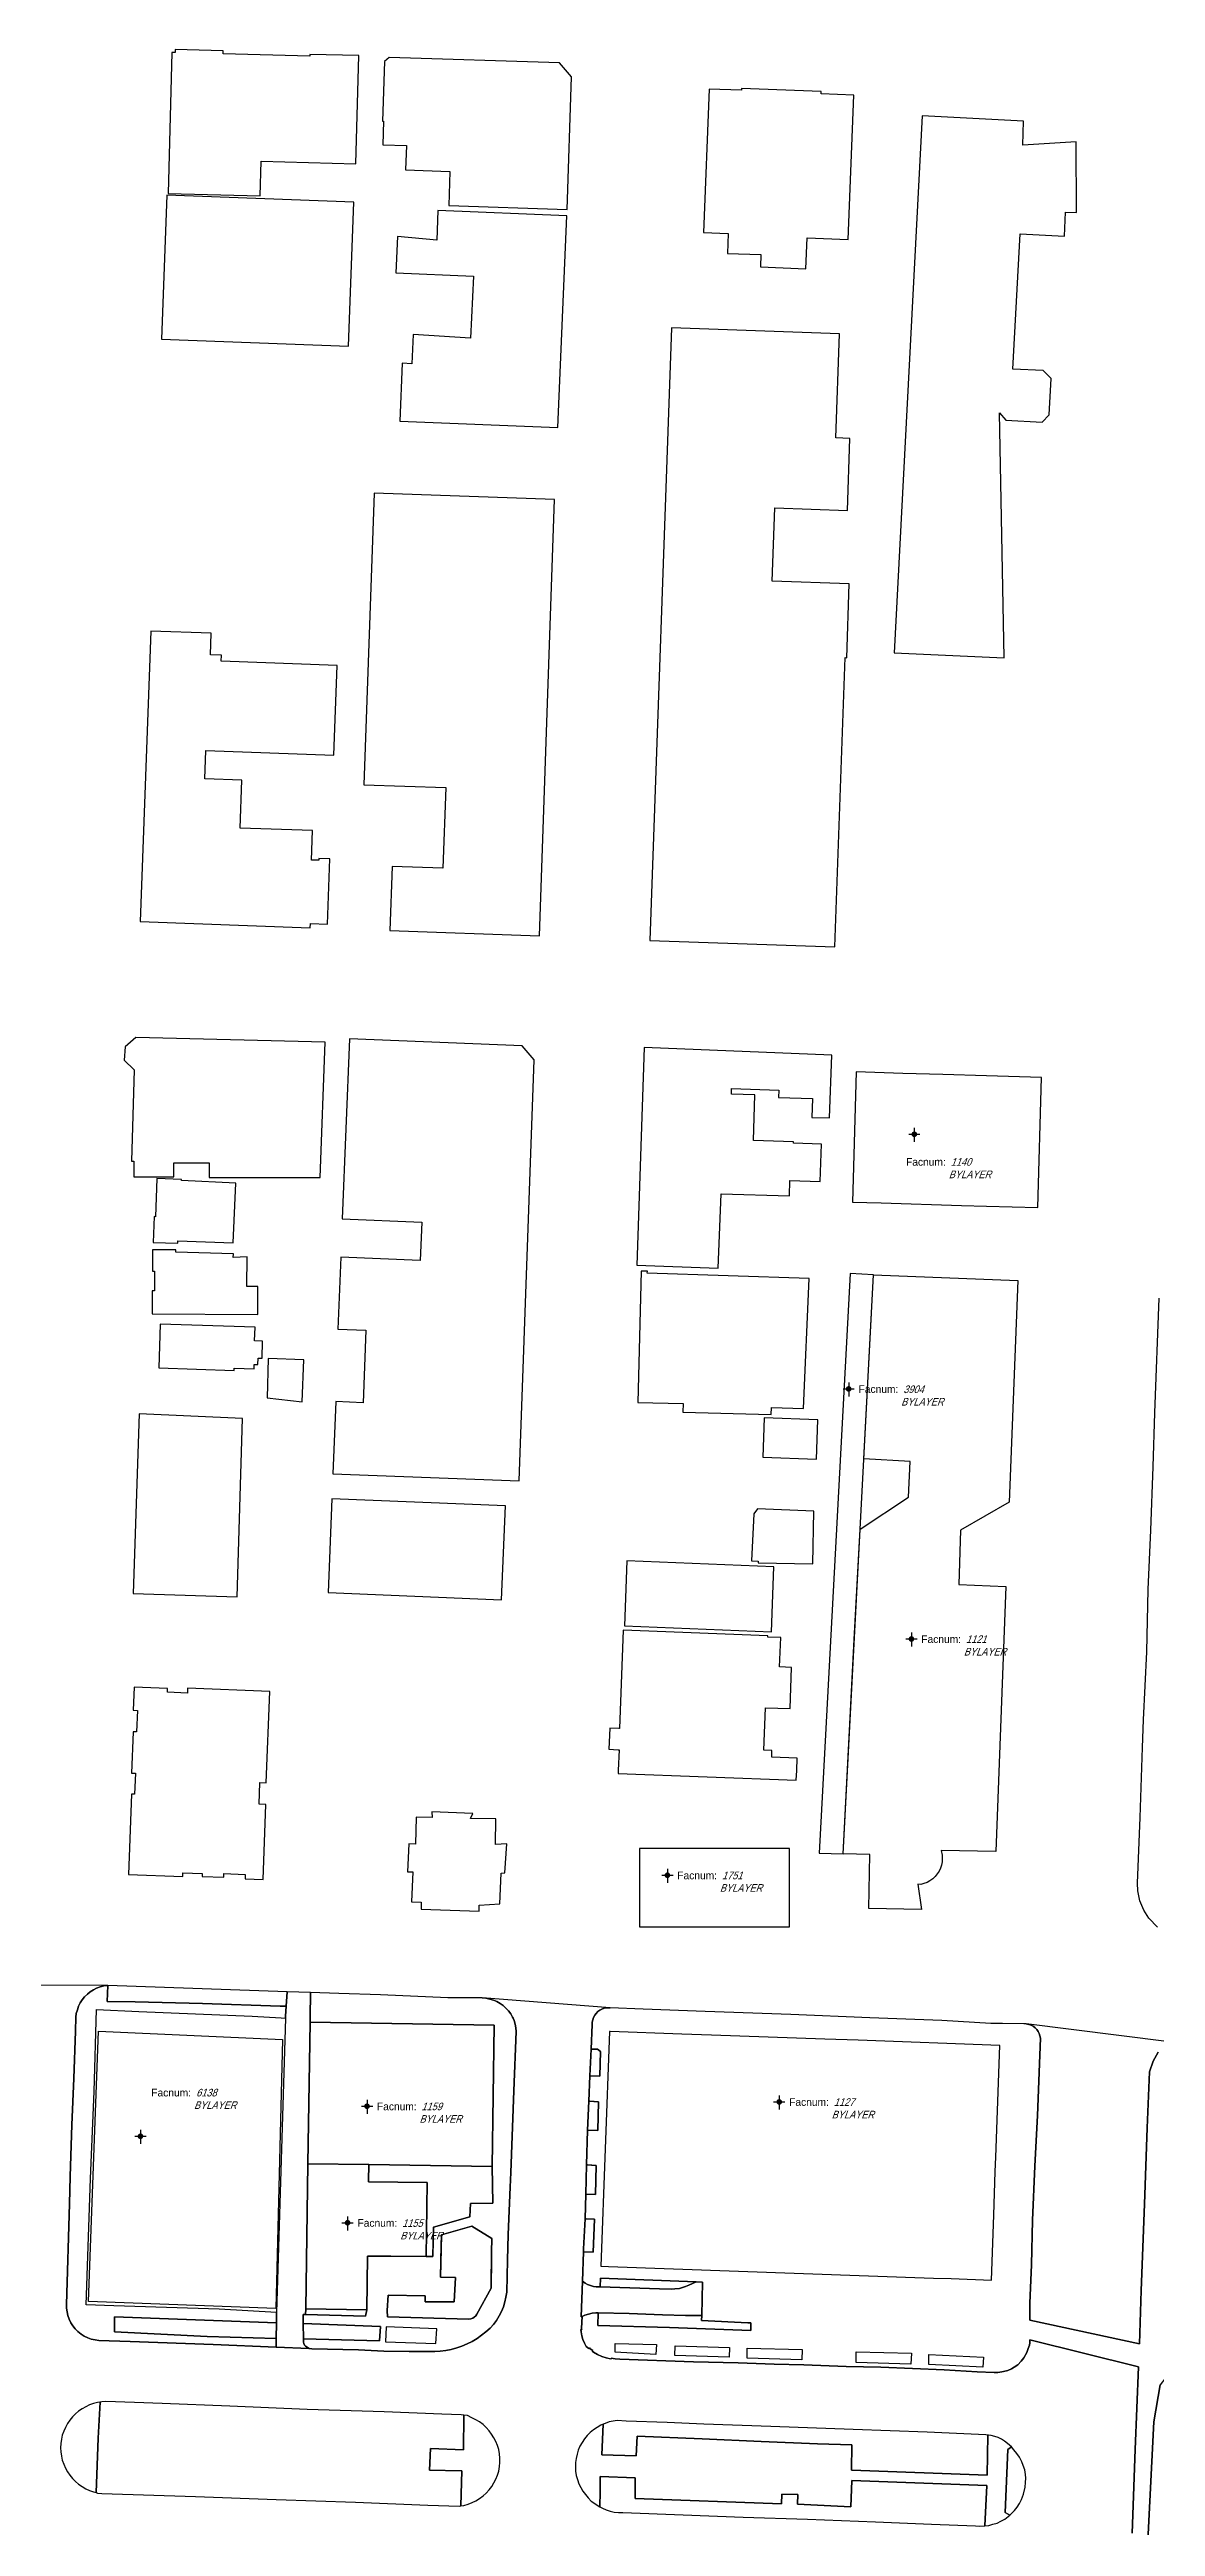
# Model space of a CAD drawing. Header units: inches. Extents: x 1273557 to 1282364, y 239587 to 246310.
# Drawn here: x 1275442 to 1276050, y 242795 to 244158 of the extents above; entities that cross this region are included whole.
import ezdxf
from ezdxf.enums import TextEntityAlignment as Align

# ---------------------------------------------------------------- set-up
doc = ezdxf.new("R2010")
doc.units = ezdxf.units.IN
doc.header["$MEASUREMENT"] = 0
doc.linetypes.add('DASHED2', pattern=[0.375, 0.25, -0.125])
for name, color, linetype, lineweight in [('BLDG-DATA', 159, 'DASHED2', 30), ('BLDG-NONUW-NOTUSED', 5, 'Continuous', 30), ('PRKG-UW-OFF', 62, 'Continuous', 30)]:
    doc.layers.add(name, color=color, linetype=linetype, lineweight=lineweight)
for name, color, linetype in [('BLDG-UW', 231, 'Continuous'), ('GRASS', 3, 'Continuous'), ('GRASS-ISLAND', 22, 'Continuous'), ('PATH', 253, 'Continuous'), ('PATH-ISLAND', 252, 'Continuous'), ('PRKG-DATA', 255, 'Continuous'), ('STREET-NONUW', 4, 'Continuous'), ('STREET-NONUW-ISLAND', 139, 'Continuous'), ('STREET-UW', 50, 'Continuous')]:
    doc.layers.add(name, color=color, linetype=linetype)
doc.styles.add('SS_LITE', font='FRABK.TTF', dxfattribs={"height": 16})

# ---------------------------------------------------------------- blocks, each defined once
blk = doc.blocks.new('*U1')
for p, q in [((-3.1, 0), (3.1, 0)), ((0, 3.5), (0, -4.2))]:
    blk.add_line(p, q)
at = {"const_width": 1.5}
blk.add_lwpolyline([(-0.8, 0, 1), (0.8, 0, 1)], format="xyb", close=True, dxfattribs=at)
at = {"layer": 'BLDG-DATA', "color": 1, "style": 'SS_LITE'}
blk.add_text('Facnum:', height=4.2, dxfattribs=at).set_placement((27.3, -2.2), align=Align.RIGHT)
at = {"layer": 'BLDG-DATA', "color": 7, "style": 'SS_LITE', "oblique": 20, "width": 0.9, "flags": 8}
for tag, p in [('FACNUM', (30, -2.2)), ('OBJECT', (28.8, -9.2))]:
    blk.add_attdef(tag, p, '', height=4.2, dxfattribs=at)
blk = doc.blocks.new('*U5')
for p, q in [((-3.1, 0), (3.1, 0)), ((0, 3.5), (0, -4.2))]:
    blk.add_line(p, q)
at = {"const_width": 1.5}
blk.add_lwpolyline([(-0.8, 0, 1), (0.8, 0, 1)], format="xyb", close=True, dxfattribs=at)
at = {"layer": 'BLDG-DATA', "color": 1, "style": 'SS_LITE'}
blk.add_text('Facnum:', height=4.2, dxfattribs=at).set_placement((17.3, -17.3), align=Align.RIGHT)
at = {"layer": 'BLDG-DATA', "color": 7, "style": 'SS_LITE', "oblique": 20, "width": 0.9, "flags": 8}
for tag, p in [('FACNUM', (20, -17.3)), ('OBJECT', (18.8, -24.2))]:
    blk.add_attdef(tag, p, '', height=4.2, dxfattribs=at)
blk = doc.blocks.new('*U6')
for p, q in [((-3.1, 0), (3.1, 0)), ((0, 3.5), (0, -4.2))]:
    blk.add_line(p, q)
at = {"const_width": 1.5}
blk.add_lwpolyline([(-0.8, 0, 1), (0.8, 0, 1)], format="xyb", close=True, dxfattribs=at)
at = {"layer": 'BLDG-DATA', "color": 1, "style": 'SS_LITE'}
blk.add_text('Facnum:', height=4.2, dxfattribs=at).set_placement((27.8, 21.9), align=Align.RIGHT)
at = {"layer": 'BLDG-DATA', "color": 7, "style": 'SS_LITE', "oblique": 20, "width": 0.9, "flags": 8}
for tag, p in [('OBJECT', (29.4, 15)), ('FACNUM', (30.5, 21.9))]:
    blk.add_attdef(tag, p, '', height=4.2, dxfattribs=at)
blk = doc.blocks.new('*U8')
for p, q in [((-3.1, 0), (3.1, 0)), ((0, 3.5), (0, -4.2))]:
    blk.add_line(p, q)
at = {"const_width": 1.5}
blk.add_lwpolyline([(-0.8, 0, 1), (0.8, 0, 1)], format="xyb", close=True, dxfattribs=at)
at = {"layer": 'PRKG-DATA', "color": 1, "style": 'SS_LITE'}
blk.add_text('Facnum:', height=4.2, dxfattribs=at).set_placement((27.3, -2.2), align=Align.RIGHT)
at = {"layer": 'PRKG-DATA', "color": 7, "style": 'SS_LITE', "oblique": 20, "width": 0.9, "flags": 8}
for tag, p in [('FACNUM', (30, -2.2)), ('OBJECT', (28.8, -9.2))]:
    blk.add_attdef(tag, p, '', height=4.2, dxfattribs=at)

msp = doc.modelspace()

# ---------------------------------------------------------------- linework, layer by layer
at = {"layer": 'BLDG-NONUW-NOTUSED'}
for points in [[(1275537.2, 244155.8), (1275537.3, 244157.4), (1275510.8, 244158.1), (1275510.8, 244156.6), (1275509.1, 244156.6), (1275507, 244079), (1275557.6, 244077.7), (1275558.1, 244096.7), (1275610.2, 244095.3), (1275611.8, 244154.8), (1275585, 244155.5), (1275585, 244154.5)], [(1275628.6, 244153.8), (1275626, 244151.5), (1275624.9, 244118.8), (1275625.4, 244118.8), (1275625, 244105.7), (1275638.1, 244105.3), (1275637.6, 244091.9), (1275661.9, 244091.1), (1275661.3, 244072.4), (1275726.4, 244070.2), (1275728.8, 244143.1), (1275722.2, 244150.8)], [(1275822.4, 244136.7), (1275822.4, 244135.7), (1275804.5, 244136.4), (1275801.4, 244057.4), (1275815.1, 244056.9), (1275814.7, 244046), (1275833, 244045.3), (1275832.8, 244038.5), (1275857.8, 244037.5), (1275858.5, 244054.6), (1275881, 244053.7), (1275884.1, 244133.1), (1275866.1, 244133.8), (1275866.1, 244135)], [(1275975.6, 244056.8), (1276000, 244055.5), (1276000.6, 244068.7), (1276006.6, 244068.4), (1276006.4, 244107.4), (1275977, 244105.5), (1275977.5, 244118.7), (1275921.8, 244121.7), (1275906.3, 243826.2), (1275966.9, 243823.5), (1275964.2, 243958.3), (1275967.8, 243954.2), (1275987.8, 243953.1), (1275991.6, 243957.2), (1275992.6, 243977.1), (1275988.3, 243981.5), (1275971.6, 243982.3)], [(1275506.3, 244078), (1275503.4, 243998.7), (1275606.2, 243994.9), (1275609.2, 244074.2)], [(1275655.3, 244069.6), (1275654.8, 244053.2), (1275633.1, 244055.2), (1275632.2, 244035.3), (1275674.9, 244033.5), (1275673.3, 243999.3), (1275641.8, 244001.4), (1275641.1, 243985.3), (1275635.7, 243985.5), (1275634.4, 243953.7), (1275721.3, 243950.1), (1275726.2, 244066.6)], [(1275840.7, 243906), (1275880.6, 243904.6), (1275882, 243944.2), (1275874.3, 243944.5), (1275876.3, 244001.7), (1275783.8, 244005), (1275771.9, 243668), (1275873.7, 243664.5), (1275879.4, 243823.6), (1275880.2, 243823.5), (1275881.6, 243864.2), (1275839.3, 243865.7)], [(1275659.7, 243752.1), (1275658.1, 243707.7), (1275630.2, 243708.7), (1275628.9, 243673.4), (1275711.3, 243670.5), (1275719.5, 243910.6), (1275620.3, 243914), (1275614.7, 243753.6)], [(1275585.2, 243674.9), (1275585.4, 243677.2), (1275594.7, 243676.9), (1275596, 243712.8), (1275589.8, 243713.1), (1275589.8, 243712.1), (1275585.8, 243712.2), (1275586.4, 243728.4), (1275546.7, 243729.8), (1275547.6, 243756.1), (1275527.2, 243756.9), (1275527.8, 243772.4), (1275598.1, 243769.8), (1275599.9, 243819.2), (1275536.2, 243821.6), (1275536.4, 243824.9), (1275530.3, 243825.1), (1275530.7, 243837), (1275497.5, 243838.2), (1275491.6, 243678.3)], [(1275593.4, 243611.9), (1275489.3, 243614.6), (1275483.3, 243609.4), (1275482.9, 243602.1), (1275488.3, 243596.7), (1275486.9, 243546.5), (1275488.1, 243546.5), (1275488.1, 243537.9), (1275510.1, 243537.8), (1275510.1, 243545.5), (1275529.6, 243545.5), (1275529.6, 243537.6), (1275590.6, 243537.5)], [(1275614.2, 243413.5), (1275599.2, 243414.2), (1275597.6, 243374.5), (1275700.1, 243370.7), (1275708.3, 243602.3), (1275701.8, 243610), (1275606.7, 243613.9), (1275602.7, 243514.7), (1275646.5, 243512.9), (1275645.7, 243491.9), (1275601.9, 243493.7), (1275600.3, 243454.1), (1275615.8, 243453.5)], [(1275811.2, 243528.5), (1275848.8, 243527.4), (1275849, 243535.9), (1275865.6, 243535.3), (1275866.3, 243555.9), (1275850.9, 243556.4), (1275850.9, 243557.2), (1275828.9, 243557.9), (1275829.7, 243583), (1275816.8, 243583.4), (1275816.9, 243586.4), (1275842.9, 243585.5), (1275842.7, 243581.6), (1275861.4, 243581), (1275861.1, 243570.6), (1275870.8, 243570.3), (1275872, 243604.9), (1275768.8, 243609.1), (1275764.8, 243489.2), (1275809.6, 243487.7)], [(1275542.8, 243501.5), (1275544.2, 243534.4), (1275514.3, 243535.9), (1275514.4, 243536.5), (1275500.8, 243537), (1275500, 243515.9), (1275499.3, 243516), (1275498.8, 243501.8), (1275512.4, 243501.3), (1275512.4, 243502.6)], [(1275511.3, 243496.4), (1275511.3, 243497.8), (1275498.4, 243497.8), (1275498.4, 243485.9), (1275499.6, 243485.9), (1275499.6, 243475.2), (1275498.2, 243475.2), (1275498.2, 243462.5), (1275556.3, 243462.2), (1275556.4, 243477.5), (1275550.3, 243477.6), (1275550.4, 243493.9), (1275542.8, 243493.5), (1275542.9, 243495.6)], [(1275765.3, 243413.7), (1275790.2, 243413.1), (1275790.1, 243408.4), (1275838.7, 243407.2), (1275838.8, 243411), (1275856.4, 243410.5), (1275859.5, 243482), (1275770.5, 243484.8), (1275770.6, 243485.9), (1275767.1, 243486)], [(1275543.3, 243431.4), (1275543.3, 243432.6), (1275554.3, 243432.3), (1275554.4, 243434.7), (1275556.4, 243434.6), (1275556.5, 243438.2), (1275558.7, 243438.1), (1275559, 243447.4), (1275554.6, 243447.6), (1275554.9, 243455.2), (1275502.7, 243456.9), (1275501.9, 243432.8)], [(1275561.5, 243416.2), (1275580.8, 243414.1), (1275581.6, 243437.2), (1275562, 243437.9)], [(1275548, 243405), (1275491.1, 243407.4), (1275487.8, 243308.6), (1275544.9, 243306.8)], [(1275834.9, 243405.2), (1275834.1, 243383.7), (1275863.6, 243382.5), (1275864.4, 243404.1)], [(1275597.1, 243360.8), (1275595, 243309.1), (1275690.4, 243305.2), (1275692.6, 243356.8)], [(1275861.6, 243324.9), (1275862.2, 243353.9), (1275831.2, 243355.3), (1275829.1, 243352.5), (1275827.9, 243326.6), (1275831.6, 243326.5), (1275831.5, 243325.5)], [(1275838.8, 243287.5), (1275840.1, 243323.3), (1275759.2, 243326.6), (1275758, 243290.8)], [(1275835.6, 243245.8), (1275849.1, 243245.3), (1275849.9, 243268), (1275843.3, 243268.2), (1275843.9, 243284.4), (1275836.9, 243284.6), (1275836.9, 243285.4), (1275757.3, 243288.4), (1275755.3, 243234.4), (1275754.8, 243234.4), (1275749.9, 243234.6), (1275749.4, 243222.9), (1275754.5, 243222.7), (1275755, 243222.7), (1275754.6, 243211.3), (1275754.5, 243209.5), (1275852.5, 243205.9), (1275852.7, 243211.3), (1275853, 243218.1), (1275839, 243218.6), (1275839.1, 243222.3), (1275834.7, 243222.5)], [(1275486.9, 243209.8), (1275489.1, 243209.7), (1275488.6, 243198.3), (1275486.9, 243198.3), (1275485.2, 243154), (1275515.1, 243152.9), (1275515.1, 243154.9), (1275525.7, 243154.5), (1275525.7, 243152.9), (1275537.6, 243152.5), (1275537.6, 243154.6), (1275549.4, 243154.1), (1275549.3, 243151.6), (1275559.2, 243151.2), (1275560.8, 243192.5), (1275557.1, 243192.7), (1275557.5, 243204.6), (1275560.9, 243204.5), (1275562.9, 243254.7), (1275517.7, 243256.5), (1275517.6, 243253.8), (1275506.6, 243254.3), (1275506.7, 243256.3), (1275488.3, 243257), (1275487.8, 243244.4), (1275490.2, 243244.3), (1275489.7, 243232.5), (1275487.8, 243232.5)], [(1275673.3, 243184.9), (1275674.5, 243187.5), (1275652.1, 243188.5), (1275652.3, 243185.3), (1275643.5, 243185.6), (1275643, 243170.7), (1275639.3, 243170.8), (1275638.7, 243155.5), (1275641.6, 243155.4), (1275640.9, 243139), (1275646.2, 243138.8), (1275646.1, 243135), (1275678, 243133.8), (1275678.1, 243137.1), (1275689.5, 243137.8), (1275690.1, 243154.7), (1275692.2, 243154.9), (1275693.2, 243170.8), (1275687.1, 243170.6), (1275687.3, 243184.7)]]:
    msp.add_lwpolyline(points, close=True, dxfattribs=at)
at = {"layer": 'BLDG-UW'}
for points in [[(1275933.1, 243594.1), (1275911, 243594.8), (1275885.5, 243595.6), (1275883.4, 243524), (1275899.2, 243523.6), (1275943.3, 243522.2), (1275957.1, 243521.8), (1275985.3, 243521), (1275987.4, 243592.5), (1275957.1, 243593.4)], [(1275974.3, 243480.9), (1275969.5, 243358.9), (1275942.8, 243343.5), (1275941.8, 243313.6), (1275967.7, 243312.5), (1275962.3, 243166.6), (1275932.2, 243167.3), (1275932.7, 243164.7), (1275932.8, 243162.9), (1275932.7, 243161), (1275932.3, 243159.2), (1275931.8, 243157.5), (1275931, 243155.9), (1275930, 243154.3), (1275928.8, 243152.9), (1275927.5, 243151.7), (1275926, 243150.6), (1275924.4, 243149.7), (1275922.6, 243149.1), (1275920.9, 243148.6), (1275919.4, 243148.7), (1275921.3, 243134.7), (1275892.3, 243135.4), (1275893, 243165.1), (1275878.3, 243165.4), (1275884.4, 243283.4), (1275887.6, 243344.1), (1275914.2, 243361.7), (1275915.2, 243381.3), (1275889.6, 243382.7), (1275895, 243484), (1275974.3, 243480.9)], [(1275766.2, 243168.4), (1275766.2, 243125.3), (1275848.7, 243125.3), (1275848.7, 243168.4), (1275766.2, 243168.4)], [(1275468.8, 243067.9), (1275569.9, 243063.3), (1275566.2, 242915.2), (1275463.3, 242919)], [(1275685.2, 242993.3), (1275686.4, 243071.1), (1275585.1, 243072.7), (1275583.9, 242994.9), (1275617.4, 242994.4), (1275685.2, 242993.3)], [(1275928, 242932), (1275937.6, 242931.7), (1275959.8, 242930.9), (1275961.1, 242966.6), (1275961.9, 242990.6), (1275962.2, 242998.5), (1275964.4, 243060), (1275886.5, 243062.8), (1275868.2, 243063.4), (1275805.9, 243065.7), (1275789.6, 243066.2), (1275750.2, 243067.7), (1275749.7, 243067.7), (1275745, 242938.6), (1275749.2, 242938.4)], [(1275616.6, 242944), (1275629.4, 242944.1), (1275648.9, 242943.9), (1275649.4, 242984.6), (1275617.2, 242985), (1275617.2, 242985.5), (1275617.4, 242994.4), (1275583.9, 242994.9), (1275582.7, 242915), (1275616.2, 242914.5)]]:
    msp.add_lwpolyline(points, close=True, dxfattribs=at)
at = {"layer": 'GRASS'}
for points in [[(1275572.4, 243089.5), (1275473.9, 243093), (1275473.5, 243084.2), (1275488.8, 243084), (1275526, 243083.1), (1275568.6, 243081.6), (1275571.9, 243081.5)], [(1275462, 242917.2), (1275464.4, 242986.8), (1275466.4, 243034.7), (1275467.7, 243079.7), (1275490.9, 243078.6), (1275553.2, 243076.1), (1275569.1, 243075.1), (1275571.5, 243075), (1275566.6, 242913), (1275535, 242914.9), (1275477.2, 242916.6)], [(1275744.8, 243056.6), (1275743.1, 243058), (1275740.1, 243058), (1275739.6, 243058), (1275738.9, 243043.3), (1275739.4, 243043.3), (1275744.4, 243043.1)], [(1275743.7, 243029), (1275738.9, 243029.3), (1275738.4, 243029.3), (1275737.7, 243013.4), (1275738.2, 243013.4), (1275743.3, 243013.2)], [(1275685.2, 242993.3), (1275617.4, 242994.4), (1275617.2, 242985.5), (1275617.2, 242985), (1275649.4, 242984.6), (1275648.9, 242943.9), (1275652.5, 242943.9), (1275653, 242959.9), (1275673, 242965.6), (1275673.3, 242973), (1275685.5, 242973.1)], [(1275742.5, 242993.9), (1275737.6, 242994.2), (1275737.1, 242994.2), (1275736.8, 242978.1), (1275737.3, 242978.1), (1275742, 242977.9)], [(1275684.9, 242946.3), (1275685, 242953.8), (1275674, 242960.5), (1275657.3, 242955.7), (1275656.8, 242932.5), (1275665.1, 242932.3), (1275664.3, 242918.9), (1275648.3, 242918.9), (1275648.3, 242922.1), (1275628.1, 242922.5), (1275627.4, 242914.1), (1275627.6, 242910.6), (1275672.4, 242909.3), (1275673.5, 242909.5), (1275674.5, 242909.9), (1275675.4, 242910.5), (1275676.2, 242911.2), (1275676.8, 242912.1), (1275684.6, 242926.4), (1275684.6, 242927.9)], [(1275741.5, 242964.4), (1275736.9, 242964.5), (1275736.4, 242964.5), (1275735.4, 242948), (1275735.4, 242946.4), (1275736, 242946.4), (1275740.7, 242946.3)], [(1275797.5, 242929.9), (1275744.8, 242931.9), (1275744.6, 242927.1), (1275777.3, 242926.1), (1275783.6, 242925.9), (1275785.6, 242926), (1275788.3, 242926.3), (1275791.6, 242927.4), (1275793.4, 242928.1)], [(1275616.2, 242914.5), (1275582.7, 242915), (1275582.6, 242912), (1275615.5, 242911)], [(1275566.6, 242907.4), (1275477.5, 242910.7), (1275477.6, 242902.4), (1275528.5, 242899.9), (1275566.5, 242898.7)], [(1275623.8, 242905.4), (1275581.3, 242907), (1275581.4, 242898.5), (1275623.2, 242897.4)], [(1275654.8, 242904.1), (1275626.9, 242905.2), (1275626.5, 242896.8), (1275654.3, 242895.9)], [(1275827.5, 242907.3), (1275825.9, 242907.4), (1275800.4, 242908.7), (1275800.5, 242911.4), (1275791.5, 242911.4), (1275778.9, 242911.7), (1275760.6, 242912.5), (1275743.5, 242912.8), (1275743.4, 242905.9), (1275782.8, 242904.7), (1275827.4, 242903.2)], [(1275775.6, 242895.5), (1275775.3, 242889.9), (1275752.8, 242891.2), (1275752.9, 242896)], [(1275815.7, 242893.7), (1275815.6, 242888.4), (1275785.7, 242889.3), (1275785.9, 242894.7)], [(1275855.8, 242892.6), (1275855.6, 242887), (1275825.4, 242887.9), (1275825.5, 242893.4)], [(1275885.5, 242891.3), (1275915.8, 242890.6), (1275915.4, 242884.6), (1275885.4, 242885.6)], [(1275925.4, 242889.9), (1275955.5, 242888.5), (1275955, 242883), (1275925.3, 242884.4)], [(1275669.6, 242856.6), (1275668.2, 242856.8), (1275657.6, 242857.1), (1275625.8, 242858.4), (1275583.4, 242859.7), (1275540.9, 242861.5), (1275503.8, 242862.9), (1275488.6, 242863.5), (1275472.8, 242864), (1275470.5, 242863.9), (1275469.6, 242863.7), (1275468.6, 242843.8), (1275467.5, 242813.9), (1275468.2, 242813.7), (1275470.5, 242813.4), (1275522.1, 242811.7), (1275566.5, 242810.1), (1275610.1, 242808.6), (1275649.8, 242807), (1275667.3, 242806.5), (1275667.9, 242806.6), (1275667.9, 242806.6), (1275668.6, 242825.9), (1275668.2, 242825.9), (1275650.7, 242826.2), (1275651.3, 242838.1), (1275669.4, 242837.5)], [(1275957.8, 242845.5), (1275956.8, 242845.7), (1275924.4, 242847.2), (1275883.8, 242848.7), (1275838.4, 242850.3), (1275801.6, 242851.6), (1275781.5, 242852.5), (1275758.9, 242853.3), (1275754, 242853.6), (1275751.8, 242853.3), (1275749.5, 242852.8), (1275747.3, 242852), (1275746.2, 242851.5), (1275745.5, 242834.7), (1275764.5, 242834.1), (1275764.9, 242845), (1275800.7, 242843.6), (1275833.2, 242842.1), (1275864.1, 242840.8), (1275883.1, 242840.2), (1275882.9, 242826.3), (1275883.1, 242826.3), (1275957.4, 242823.5)], [(1275978.7, 242821.8), (1275978.5, 242823.9), (1275978.1, 242826.5), (1275977.3, 242828.9), (1275976.5, 242830.9), (1275975.2, 242833.4), (1275973.8, 242835.5), (1275972.2, 242837.5), (1275970.8, 242839.1), (1275968.9, 242837.6), (1275967.3, 242802.9), (1275970, 242801.6), (1275972.5, 242804.1), (1275974, 242805.9), (1275975.3, 242808), (1275976.4, 242810.1), (1275977.5, 242813.1), (1275978.4, 242817), (1275978.6, 242819.4)], [(1275957.2, 242817.9), (1275883, 242820.5), (1275882.4, 242806.1), (1275853.2, 242807.5), (1275853.4, 242812.9), (1275844.5, 242813.1), (1275844.3, 242807.8), (1275763.8, 242810.7), (1275763.8, 242822.1), (1275744.6, 242822.8), (1275744.6, 242814.5), (1275744.4, 242806.1), (1275745.9, 242805.3), (1275747.9, 242804.5), (1275750.2, 242803.7), (1275752.4, 242803.2), (1275754.7, 242803), (1275757.1, 242802.9), (1275790.3, 242801.7), (1275823.3, 242800.5), (1275858.6, 242799.3), (1275896.1, 242797.8), (1275926.9, 242796.6), (1275951.1, 242795.6), (1275953.5, 242795.5), (1275955.8, 242795.6), (1275956.2, 242795.6)]]:
    msp.add_lwpolyline(points, close=True, dxfattribs=at)
msp.add_lwpolyline([(1276060.4, 242854.3), (1276071.8, 242854.3), (1276071.9, 242876.2), (1276055.8, 242879.8), (1276055.7, 242877.3), (1276052.6, 242873.3), (1276049.1, 242852.8), (1276045.9, 242787.4), (1276046.1, 242786.4), (1276049.2, 242764.7, -0.423887), (1276059.7, 242775.6, -0.146199), (1276065.5, 242773.9), (1276067.2, 242775.3), (1276067.2, 242789.7), (1276060.4, 242789.7)], format="xyb", close=True, dxfattribs=at)
at = {"layer": 'GRASS-ISLAND'}
msp.add_lwpolyline([(1275468.8, 243067.9), (1275569.9, 243063.3), (1275566.2, 242915.2), (1275463.3, 242919)], close=True, dxfattribs=at)
at = {"layer": 'PATH'}
for points in [[(1276051.1, 243125), (1276046.4, 243129.9), (1276043.6, 243134.3), (1276041.5, 243139.5), (1276040.3, 243145), (1276040.1, 243149.3), (1276041.7, 243185.4), (1276042.9, 243223.9), (1276043.5, 243239.2), (1276045.2, 243276.6), (1276046, 243310.9), (1276047.5, 243343.5), (1276048.7, 243378.4), (1276049.6, 243408.1), (1276052.1, 243471.2)], [(1276051.6, 243056.3), (1276048.8, 243051.3), (1276046.8, 243045.4), (1276045.4, 243014.6), (1276044, 242972.7), (1276042.2, 242925.1), (1276041.2, 242895.8), (1275981, 242908.8), (1275981, 242918.2), (1275981.9, 242939.3), (1275982.4, 242963.8), (1275983.6, 242993.5), (1275985.1, 243021.4), (1275986.5, 243054.7), (1275986.8, 243063.9), (1275986.5, 243065.2), (1275986.1, 243066.5), (1275985.5, 243067.7), (1275984.7, 243068.7), (1275983.8, 243069.7), (1275982.7, 243070.5), (1275981.6, 243071.1), (1275980.3, 243071.5), (1275979, 243071.8), (1275977.6, 243071.8), (1275965.9, 243072), (1275959.5, 243072.1), (1275932.5, 243073.6), (1275892.9, 243075.2), (1275849.5, 243076.9), (1275802.3, 243078.7), (1275768.2, 243080), (1275750.1, 243080.6), (1275748.2, 243080.6), (1275746.9, 243080.4), (1275745.6, 243080), (1275744.4, 243079.3), (1275743.4, 243078.6), (1275742.4, 243077.6), (1275741.6, 243076.6), (1275741, 243075.4), (1275740.6, 243074.1), (1275740.3, 243072.8), (1275740.3, 243071.5), (1275739.6, 243058), (1275743.1, 243058), (1275744.8, 243056.6), (1275744.4, 243043.1), (1275738.9, 243043.3), (1275738.4, 243029.3), (1275743.7, 243029), (1275743.3, 243013.2), (1275737.7, 243013.4), (1275737.1, 242994.2), (1275742.5, 242993.9), (1275742, 242977.9), (1275736.8, 242978.1), (1275736.4, 242964.5), (1275741.5, 242964.4), (1275740.7, 242946.3), (1275735.4, 242946.4), (1275734.9, 242930.3), (1275736.3, 242929.2), (1275737.7, 242928.4), (1275739.3, 242927.8), (1275740.9, 242927.4), (1275742.5, 242927.1), (1275744.6, 242927.1), (1275744.8, 242931.9), (1275797.5, 242929.9), (1275800.9, 242929.8), (1275800.5, 242911.4), (1275800.4, 242908.7), (1275825.9, 242907.4), (1275827.5, 242907.3), (1275827.4, 242903.2), (1275782.8, 242904.7), (1275743.4, 242905.9), (1275743.5, 242912.8), (1275742.3, 242912.8), (1275740.2, 242912.6), (1275738.2, 242912.1), (1275736.2, 242911.5), (1275734.8, 242910.9), (1275734.4, 242904.4), (1275734.5, 242903.7), (1275734, 242903.7), (1275734.1, 242902.3), (1275734.5, 242900.2), (1275735.1, 242898.1), (1275736, 242896.2), (1275737, 242894.3), (1275738.4, 242893.2), (1275738.7, 242893.5), (1275739.2, 242893.1), (1275740.5, 242892.2), (1275740.2, 242891.8), (1275741, 242891.2), (1275743.2, 242890), (1275745.5, 242888.9), (1275747.9, 242888.1), (1275750.4, 242887.5), (1275750.6, 242887.4), (1275750.7, 242887.9), (1275752.9, 242887.6), (1275755.4, 242887.4), (1275796, 242885.9), (1275820.6, 242885.4), (1275840.4, 242884.6), (1275856.7, 242884.2), (1275879.9, 242883.4), (1275898.9, 242882.9), (1275933.8, 242881.4), (1275952, 242880.4), (1275961.3, 242880), (1275963.4, 242880), (1275965.6, 242880.3), (1275966.5, 242880.6), (1275968.8, 242881.1), (1275970.9, 242882.1), (1275972.3, 242883), (1275974.4, 242884.3), (1275976.1, 242886.2), (1275977.6, 242888.1), (1275979.3, 242891), (1275980.1, 242893.2), (1275980.7, 242895.1), (1275981, 242896.4), (1275981, 242897.9), (1276040.7, 242883.1), (1276038.9, 242837.6), (1276037.2, 242791.6)], [(1276045.9, 242787.3), (1276049.1, 242852.8), (1276052.6, 242873.3)]]:
    msp.add_lwpolyline(points, dxfattribs=at)
for points in [[(1275566.6, 242913), (1275535, 242914.9), (1275477.2, 242916.6), (1275462, 242917.2), (1275464.4, 242986.8), (1275466.4, 243034.7), (1275467.7, 243079.7), (1275490.9, 243078.6), (1275553.2, 243076.1), (1275569.1, 243075.1), (1275571.5, 243075), (1275571.6, 243076.1), (1275571.9, 243081.5), (1275568.6, 243081.6), (1275526, 243083.1), (1275488.8, 243084), (1275473.5, 243084.2), (1275473.9, 243093), (1275473.7, 243093), (1275471.7, 243092.7), (1275469.7, 243092.2), (1275467.7, 243091.5), (1275465.9, 243090.6), (1275464.2, 243089.4), (1275462.6, 243088.2), (1275461.1, 243086.7), (1275459.8, 243085.1), (1275458.7, 243083.4), (1275457.8, 243081.5), (1275457.1, 243079.6), (1275456.5, 243077.6), (1275456.2, 243075.6), (1275456, 243067.9), (1275455.1, 243041.8), (1275454, 243016.2), (1275453.1, 242987.8), (1275452.7, 242972.8), (1275451.1, 242917.5), (1275451.1, 242915.4), (1275451.4, 242913.3), (1275451.9, 242911.3), (1275452.6, 242909.3), (1275453.5, 242907.4), (1275454.6, 242905.6), (1275455.9, 242904), (1275457.4, 242902.5), (1275459.1, 242901.1), (1275460.9, 242900), (1275462.8, 242899.1), (1275464.7, 242898.4), (1275466.8, 242897.9), (1275468.9, 242897.7), (1275486.2, 242897), (1275531.8, 242895.5), (1275566.5, 242894), (1275566.5, 242898.7), (1275528.5, 242899.9), (1275477.6, 242902.4), (1275477.5, 242910.7), (1275566.6, 242907.4)], [(1275693.7, 242941.8), (1275694.1, 242956), (1275695.1, 242982), (1275695.5, 242990), (1275697.1, 243035), (1275698.5, 243067.6), (1275698.3, 243069.7), (1275697.9, 243071.7), (1275697.3, 243073.7), (1275696.7, 243075), (1275696.4, 243075.5), (1275695.4, 243077.3), (1275694.2, 243079), (1275692.8, 243080.5), (1275691.2, 243081.9), (1275689.6, 243083.1), (1275687.7, 243084.1), (1275685.9, 243084.9), (1275683.9, 243085.5), (1275681.8, 243085.9), (1275679.8, 243086.1), (1275660.8, 243086.2), (1275623.8, 243087.8), (1275600.8, 243088.6), (1275585.4, 243089.1), (1275585.2, 243075.3), (1275585.1, 243072.7), (1275686.4, 243071.1), (1275685.2, 242993.3), (1275685.5, 242973.1), (1275673.3, 242973), (1275673, 242965.6), (1275653, 242959.9), (1275652.7, 242952.7), (1275652.5, 242943.9), (1275648.9, 242943.9), (1275629.4, 242944.1), (1275616.6, 242944), (1275616.2, 242914.5), (1275615.5, 242911), (1275582.6, 242912), (1275581.2, 242912), (1275581.3, 242907), (1275623.8, 242905.4), (1275623.2, 242897.4), (1275581.4, 242898.5), (1275581.4, 242896.7), (1275581.6, 242895.9), (1275582, 242895.1), (1275582.6, 242894.5), (1275584.6, 242893.2), (1275586.1, 242893.1), (1275611.7, 242892.5), (1275625.6, 242891.8), (1275639.6, 242891.5), (1275653.6, 242891.5), (1275656.6, 242891.7), (1275659.7, 242892.1), (1275662.7, 242892.7), (1275665.7, 242893.5), (1275668.6, 242894.5), (1275671.4, 242895.7), (1275674.2, 242897.1), (1275676.9, 242898.7), (1275679.4, 242900.5), (1275681.8, 242902.4), (1275684.1, 242904.4), (1275686, 242906.5), (1275687.6, 242908.7), (1275689.1, 242911.1), (1275690.4, 242913.6), (1275691.4, 242916.1), (1275692.2, 242918.8), (1275692.8, 242921.4), (1275693.2, 242924.2)], [(1275468.6, 242843.8), (1275469.6, 242863.7), (1275468.2, 242863.5), (1275466, 242862.9), (1275463.8, 242862.2), (1275461.7, 242861.2), (1275459.7, 242860.1), (1275457.8, 242858.7), (1275456, 242857.2), (1275454.4, 242855.6), (1275452.9, 242853.8), (1275451.6, 242851.9), (1275450.5, 242849.8), (1275449.6, 242847.7), (1275448.8, 242845.5), (1275448.3, 242843.3), (1275448, 242840.9), (1275447.9, 242838.6), (1275448, 242836.3), (1275448.3, 242834), (1275448.8, 242831.8), (1275449.6, 242829.6), (1275450.5, 242827.4), (1275451.6, 242825.4), (1275452.9, 242823.5), (1275454.4, 242821.7), (1275456, 242820), (1275457.8, 242818.5), (1275459.7, 242817.2), (1275461.7, 242816), (1275463.8, 242815.1), (1275466, 242814.3), (1275467.5, 242813.9), (1275467.5, 242813.9)], [(1275689.2, 242835.2), (1275688.8, 242837.6), (1275688.1, 242839.8), (1275687.3, 242842), (1275686.2, 242844.1), (1275684.9, 242846.1), (1275683.5, 242848), (1275681.9, 242849.8), (1275680.2, 242851.4), (1275678.3, 242852.8), (1275676.3, 242854), (1275674.1, 242855.1), (1275671.6, 242856.3), (1275669.6, 242856.6), (1275669.4, 242837.5), (1275651.3, 242838.1), (1275650.7, 242826.2), (1275668.2, 242825.9), (1275668.6, 242825.9), (1275667.9, 242806.6), (1275669.7, 242806.9), (1275672, 242807.5), (1275674.2, 242808.4), (1275676.3, 242809.4), (1275678.3, 242810.6), (1275680.2, 242812.1), (1275681.9, 242813.6), (1275683.5, 242815.4), (1275685, 242817.3), (1275686.2, 242819.3), (1275687.3, 242821.4), (1275688.1, 242823.6), (1275688.8, 242825.8), (1275689.2, 242828.2), (1275689.4, 242830.5), (1275689.4, 242832.9)], [(1275883.1, 242840.2), (1275864.1, 242840.8), (1275833.2, 242842.1), (1275800.7, 242843.6), (1275764.9, 242845), (1275764.5, 242834.1), (1275745.5, 242834.7), (1275746.2, 242851.5), (1275745, 242851), (1275742.9, 242849.8), (1275741, 242848.5), (1275739.2, 242847), (1275737.5, 242845.3), (1275736, 242843.5), (1275734.7, 242841.5), (1275733.5, 242839.4), (1275732.6, 242837.3), (1275731.9, 242835), (1275731.4, 242832.7), (1275731.1, 242830.4), (1275731, 242828), (1275731.1, 242825.7), (1275731.5, 242823.3), (1275732.1, 242821.1), (1275732.9, 242818.8), (1275733.9, 242816.7), (1275735.1, 242814.7), (1275736.5, 242812.8), (1275738, 242811), (1275739.7, 242809.3), (1275741.6, 242807.9), (1275743.5, 242806.6), (1275744.4, 242806.1), (1275744.4, 242806.1), (1275744.6, 242814.5), (1275744.6, 242822.8), (1275763.8, 242822.1), (1275763.8, 242810.7), (1275844.3, 242807.8), (1275844.5, 242813.1), (1275853.4, 242812.9), (1275853.2, 242807.5), (1275882.4, 242806.1), (1275883, 242820.5), (1275957.2, 242817.9), (1275956.2, 242795.6), (1275958.3, 242795.9), (1275960.6, 242796.5), (1275962.9, 242797.2), (1275965, 242798.2), (1275967.1, 242799.4), (1275969.1, 242800.8), (1275970, 242801.6), (1275967.3, 242802.9), (1275968.9, 242837.6), (1275970.8, 242839.1), (1275968.6, 242841), (1275967, 242842.2), (1275965.3, 242843.3), (1275963.5, 242844.2), (1275961.6, 242844.8), (1275959.6, 242845.3), (1275957.8, 242845.5), (1275957.4, 242823.5), (1275883.1, 242826.3), (1275882.9, 242826.3)]]:
    msp.add_lwpolyline(points, close=True, dxfattribs=at)
at = {"layer": 'PATH-ISLAND'}
for points in [[(1275848.7, 243168.4), (1275766.2, 243168.4), (1275766.2, 243125.3), (1275848.7, 243125.3)], [(1275964.4, 243060), (1275886.5, 243062.8), (1275868.2, 243063.4), (1275805.9, 243065.7), (1275789.6, 243066.2), (1275750.2, 243067.7), (1275749.7, 243067.7), (1275745, 242938.6), (1275749.2, 242938.4), (1275928, 242932), (1275937.6, 242931.7), (1275959.8, 242930.9), (1275961.1, 242966.6), (1275961.9, 242990.6), (1275962.2, 242998.5)], [(1275684.6, 242927.9), (1275684.6, 242926.4), (1275676.8, 242912.1), (1275676.2, 242911.2), (1275675.4, 242910.5), (1275674.5, 242909.9), (1275673.5, 242909.5), (1275672.4, 242909.3), (1275627.6, 242910.6), (1275627.4, 242914.1), (1275628.1, 242922.5), (1275648.3, 242922.1), (1275648.3, 242918.9), (1275664.3, 242918.9), (1275665.1, 242932.3), (1275656.8, 242932.5), (1275657.2, 242949.9), (1275657.3, 242955.7), (1275674, 242960.5), (1275685, 242953.8), (1275684.9, 242946.3), (1275684.8, 242941.1)], [(1275654.8, 242904.1), (1275626.9, 242905.2), (1275626.5, 242896.8), (1275654.3, 242895.9)], [(1275775.6, 242895.5), (1275775.3, 242889.9), (1275752.8, 242891.2), (1275752.9, 242896)], [(1275815.7, 242893.7), (1275815.6, 242888.4), (1275785.7, 242889.3), (1275785.9, 242894.7)], [(1275855.8, 242892.6), (1275855.6, 242887), (1275825.4, 242887.9), (1275825.5, 242893.4)], [(1275885.5, 242891.3), (1275915.8, 242890.6), (1275915.4, 242884.6), (1275885.4, 242885.6)], [(1275925.4, 242889.9), (1275955.5, 242888.5), (1275955, 242883), (1275925.3, 242884.4)]]:
    msp.add_lwpolyline(points, close=True, dxfattribs=at)
at = {"layer": 'PRKG-UW-OFF'}
msp.add_lwpolyline([(1275895, 243484), (1275882.2, 243484.7), (1275865, 243165.7), (1275878.3, 243165.4), (1275895, 243484)], close=True, dxfattribs=at)
at = {"layer": 'STREET-NONUW'}
for points in [[(1276037.2, 242791.6), (1276038.9, 242837.6), (1276040.7, 242883.1), (1275981, 242897.9), (1275981, 242897.9), (1275981, 242896.4), (1275980.7, 242895.1), (1275980.1, 242893.2), (1275979.3, 242891), (1275977.6, 242888.1), (1275976.1, 242886.2), (1275974.4, 242884.3), (1275972.3, 242883), (1275970.9, 242882.1), (1275968.8, 242881.1), (1275966.5, 242880.6), (1275965.6, 242880.3), (1275963.4, 242880), (1275961.3, 242880), (1275952, 242880.4), (1275933.8, 242881.4), (1275898.9, 242882.9), (1275879.9, 242883.4), (1275856.7, 242884.2), (1275840.4, 242884.6), (1275820.6, 242885.4), (1275796, 242885.9), (1275755.4, 242887.4), (1275752.9, 242887.6), (1275750.7, 242887.9), (1275750.6, 242887.4), (1275747.9, 242888.1), (1275745.5, 242888.9), (1275743.2, 242890), (1275741, 242891.2), (1275740.2, 242891.8), (1275740.5, 242892.2), (1275739.2, 242893.1), (1275738.7, 242893.5), (1275738.4, 242893.2), (1275737, 242894.3), (1275736, 242896.2), (1275735.1, 242898.1), (1275734.5, 242900.2), (1275734.1, 242902.3), (1275734, 242903.7), (1275734.5, 242903.7), (1275734.4, 242904.4), (1275734.8, 242910.9), (1275734.2, 242910.7), (1275734.9, 242930.3), (1275735.4, 242946.4), (1275735.4, 242948), (1275736.4, 242964.5), (1275736.8, 242978.1), (1275737.1, 242994.2), (1275737.7, 243013.4), (1275738.4, 243029.3), (1275738.9, 243043.3), (1275739.6, 243058), (1275740.3, 243071.5), (1275740.3, 243072.8), (1275740.6, 243074.1), (1275741, 243075.4), (1275741.6, 243076.6), (1275742.4, 243077.6), (1275743.4, 243078.6), (1275744.4, 243079.3), (1275745.6, 243080), (1275746.9, 243080.4), (1275748.2, 243080.6), (1275750.1, 243080.6), (1275679.8, 243086.1), (1275681.8, 243085.9), (1275683.9, 243085.5), (1275685.9, 243084.9), (1275687.7, 243084.1), (1275689.6, 243083.1), (1275691.2, 243081.9), (1275692.8, 243080.5), (1275694.2, 243079), (1275695.4, 243077.3), (1275696.4, 243075.5), (1275696.7, 243075), (1275697.3, 243073.7), (1275697.9, 243071.7), (1275698.3, 243069.7), (1275698.5, 243067.6), (1275697.1, 243035), (1275695.5, 242990), (1275695.1, 242982), (1275694.1, 242956), (1275693.7, 242941.8), (1275693.2, 242924.2), (1275692.8, 242921.4), (1275692.2, 242918.8), (1275691.4, 242916.1), (1275690.4, 242913.6), (1275689.1, 242911.1), (1275687.6, 242908.7), (1275686, 242906.5), (1275684.1, 242904.4), (1275681.8, 242902.4), (1275679.4, 242900.5), (1275676.9, 242898.7), (1275674.2, 242897.1), (1275671.4, 242895.7), (1275668.6, 242894.5), (1275665.7, 242893.5), (1275662.7, 242892.7), (1275659.7, 242892.1), (1275656.6, 242891.7), (1275653.6, 242891.5), (1275639.6, 242891.5), (1275625.6, 242891.8), (1275611.7, 242892.5), (1275586.1, 242893.1), (1275584.6, 242893.2), (1275566.5, 242894), (1275531.8, 242895.5), (1275486.2, 242897), (1275468.9, 242897.7), (1275466.8, 242897.9), (1275464.7, 242898.4), (1275462.8, 242899.1), (1275460.9, 242900), (1275459.1, 242901.1), (1275457.4, 242902.5), (1275455.9, 242904), (1275454.6, 242905.6), (1275453.5, 242907.4), (1275452.6, 242909.3), (1275451.9, 242911.3), (1275451.4, 242913.3), (1275451.1, 242915.4), (1275451.1, 242917.5), (1275452.7, 242972.8), (1275453.1, 242987.8), (1275454, 243016.2), (1275455.1, 243041.8), (1275456, 243067.9), (1275456.2, 243075.6), (1275456.5, 243077.6), (1275457.1, 243079.6), (1275457.8, 243081.5), (1275458.7, 243083.4), (1275459.8, 243085.1), (1275461.1, 243086.7), (1275462.6, 243088.2), (1275464.2, 243089.4), (1275465.9, 243090.6), (1275467.7, 243091.5), (1275469.7, 243092.2), (1275471.7, 243092.7), (1275473.7, 243093), (1275394.7, 243093.1)], [(1276056.1, 243062.1), (1275979, 243071.8), (1275980.3, 243071.5), (1275981.6, 243071.1), (1275982.7, 243070.5), (1275983.8, 243069.7), (1275984.7, 243068.7), (1275985.5, 243067.7), (1275986.1, 243066.5), (1275986.5, 243065.2), (1275986.8, 243063.9), (1275986.5, 243054.7), (1275985.1, 243021.4), (1275983.6, 242993.5), (1275982.4, 242963.8), (1275981.9, 242939.3), (1275981, 242918.2), (1275981, 242908.8), (1276041.2, 242895.8), (1276041.2, 242895.8), (1276042.2, 242925.1), (1276044, 242972.7), (1276045.4, 243014.6), (1276046.8, 243045.4), (1276048.8, 243051.3), (1276051.6, 243056.3)]]:
    msp.add_lwpolyline(points, dxfattribs=at)
at = {"layer": 'STREET-NONUW-ISLAND'}
for points in [[(1275649.8, 242807), (1275667.3, 242806.5), (1275667.9, 242806.6), (1275669.7, 242806.9), (1275672, 242807.5), (1275674.2, 242808.4), (1275676.3, 242809.4), (1275678.3, 242810.6), (1275680.2, 242812.1), (1275681.9, 242813.6), (1275683.5, 242815.4), (1275685, 242817.3), (1275686.2, 242819.3), (1275687.3, 242821.4), (1275688.1, 242823.6), (1275688.8, 242825.8), (1275689.2, 242828.2), (1275689.4, 242830.5), (1275689.4, 242832.9), (1275689.2, 242835.2), (1275688.8, 242837.6), (1275688.1, 242839.8), (1275687.3, 242842), (1275686.2, 242844.1), (1275684.9, 242846.1), (1275683.5, 242848), (1275681.9, 242849.8), (1275680.2, 242851.4), (1275678.3, 242852.8), (1275676.3, 242854), (1275674.1, 242855.1), (1275671.6, 242856.3), (1275669.6, 242856.6), (1275668.2, 242856.8), (1275657.6, 242857.1), (1275625.8, 242858.4), (1275583.4, 242859.7), (1275540.9, 242861.5), (1275503.8, 242862.9), (1275488.6, 242863.5), (1275472.8, 242864), (1275470.5, 242863.9), (1275468.2, 242863.5), (1275466, 242862.9), (1275463.8, 242862.2), (1275461.7, 242861.2), (1275459.7, 242860.1), (1275457.8, 242858.7), (1275456, 242857.2), (1275454.4, 242855.6), (1275452.9, 242853.8), (1275451.6, 242851.9), (1275450.5, 242849.8), (1275449.6, 242847.7), (1275448.8, 242845.5), (1275448.3, 242843.3), (1275448, 242840.9), (1275447.9, 242838.6), (1275448, 242836.3), (1275448.3, 242834), (1275448.8, 242831.8), (1275449.6, 242829.6), (1275450.5, 242827.4), (1275451.6, 242825.4), (1275452.9, 242823.5), (1275454.4, 242821.7), (1275456, 242820), (1275457.8, 242818.5), (1275459.7, 242817.2), (1275461.7, 242816), (1275463.8, 242815.1), (1275466, 242814.3), (1275467.5, 242813.9), (1275468.2, 242813.7), (1275470.5, 242813.4), (1275522.1, 242811.7), (1275566.5, 242810.1), (1275610.1, 242808.6)], [(1275858.6, 242799.3), (1275896.1, 242797.8), (1275926.9, 242796.6), (1275951.1, 242795.6), (1275953.5, 242795.5), (1275955.8, 242795.6), (1275958.3, 242795.9), (1275960.6, 242796.5), (1275962.9, 242797.2), (1275965, 242798.2), (1275967.1, 242799.4), (1275969.1, 242800.8), (1275970, 242801.6), (1275972.5, 242804.1), (1275974, 242805.9), (1275975.3, 242808), (1275976.4, 242810.1), (1275977.5, 242813.1), (1275978.4, 242817), (1275978.6, 242819.4), (1275978.7, 242821.8), (1275978.5, 242823.9), (1275978.1, 242826.5), (1275977.3, 242828.9), (1275976.5, 242830.9), (1275975.2, 242833.4), (1275973.8, 242835.5), (1275972.2, 242837.5), (1275970.8, 242839.1), (1275968.6, 242841), (1275967, 242842.2), (1275965.3, 242843.3), (1275963.5, 242844.2), (1275961.6, 242844.8), (1275959.6, 242845.3), (1275956.8, 242845.7), (1275924.4, 242847.2), (1275883.8, 242848.7), (1275838.4, 242850.3), (1275801.6, 242851.6), (1275781.5, 242852.5), (1275758.9, 242853.3), (1275754, 242853.6), (1275751.8, 242853.3), (1275749.5, 242852.8), (1275747.3, 242852), (1275746.2, 242851.5), (1275745, 242851), (1275742.9, 242849.8), (1275741, 242848.5), (1275739.2, 242847), (1275737.5, 242845.3), (1275736, 242843.5), (1275734.7, 242841.5), (1275733.5, 242839.4), (1275732.6, 242837.3), (1275731.9, 242835), (1275731.4, 242832.7), (1275731.1, 242830.4), (1275731, 242828), (1275731.1, 242825.7), (1275731.5, 242823.3), (1275732.1, 242821.1), (1275732.9, 242818.8), (1275733.9, 242816.7), (1275735.1, 242814.7), (1275736.5, 242812.8), (1275738, 242811), (1275739.7, 242809.3), (1275741.6, 242807.9), (1275743.5, 242806.6), (1275745.9, 242805.3), (1275747.9, 242804.5), (1275750.2, 242803.7), (1275752.4, 242803.2), (1275754.7, 242803), (1275757.1, 242802.9), (1275790.3, 242801.7), (1275823.3, 242800.5)]]:
    msp.add_lwpolyline(points, close=True, dxfattribs=at)
at = {"layer": 'STREET-UW'}
for points in [[(1275585.1, 243072.7), (1275585.2, 243075.3), (1275585.4, 243089.1), (1275572.4, 243089.5), (1275571.9, 243081.5), (1275571.6, 243076.1), (1275571.5, 243075), (1275566.6, 242913), (1275566.6, 242907.4), (1275566.5, 242898.7), (1275566.5, 242894), (1275584.6, 242893.2), (1275582.6, 242894.5), (1275582, 242895.1), (1275581.6, 242895.9), (1275581.4, 242896.7), (1275581.4, 242898.5), (1275581.3, 242907), (1275581.2, 242912), (1275582.6, 242912), (1275582.7, 242915), (1275583.9, 242994.9)], [(1275800.9, 242929.6), (1275800.9, 242929.8), (1275797.5, 242929.9), (1275793.4, 242928.1), (1275791.6, 242927.4), (1275788.3, 242926.3), (1275785.6, 242926), (1275783.6, 242925.9), (1275777.3, 242926.1), (1275744.6, 242927.1), (1275744.2, 242927.1), (1275742.5, 242927.1), (1275740.9, 242927.4), (1275739.3, 242927.8), (1275737.7, 242928.4), (1275736.3, 242929.2), (1275735.4, 242929.9), (1275734.9, 242930.3), (1275734.2, 242910.7), (1275734.8, 242910.9), (1275736.2, 242911.5), (1275738.2, 242912.1), (1275740.2, 242912.6), (1275742.3, 242912.8), (1275743.5, 242912.8), (1275760.6, 242912.5), (1275778.9, 242911.7), (1275791.5, 242911.4), (1275800.5, 242911.4)]]:
    msp.add_lwpolyline(points, close=True, dxfattribs=at)

# ---------------------------------------------------------------- block references
at = {"layer": 'BLDG-DATA'}
ref = msp.add_blockref('*U5', (1275917.4, 243561.3), dxfattribs=at)
ref.add_attrib('FACNUM', '1140', (1275937.4, 243544), dxfattribs={"color": 7, "height": 4.2, "style": 'SS_LITE', "oblique": 20, "width": 0.9})
ref.add_attrib('OBJECT', 'BYLAYER', (1275936.3, 243537.1), dxfattribs={"color": 7, "height": 4.2, "style": 'SS_LITE', "oblique": 20, "width": 0.9})
ref = msp.add_blockref('*U1', (1275915.8, 243283.6), dxfattribs=at)
ref.add_attrib('FACNUM', '1121', (1275945.8, 243281.4), dxfattribs={"color": 7, "height": 4.2, "style": 'SS_LITE', "oblique": 20, "width": 0.9})
ref.add_attrib('OBJECT', 'BYLAYER', (1275944.6, 243274.5), dxfattribs={"color": 7, "height": 4.2, "style": 'SS_LITE', "oblique": 20, "width": 0.9})
ref = msp.add_blockref('*U1', (1275781.6, 243153.6), dxfattribs=at)
ref.add_attrib('FACNUM', '1751', (1275811.6, 243151.4), dxfattribs={"color": 7, "height": 4.2, "style": 'SS_LITE', "oblique": 20, "width": 0.9})
ref.add_attrib('OBJECT', 'BYLAYER', (1275810.4, 243144.5), dxfattribs={"color": 7, "height": 4.2, "style": 'SS_LITE', "oblique": 20, "width": 0.9})
ref = msp.add_blockref('*U6', (1275491.8, 243010), dxfattribs=at)
ref.add_attrib('FACNUM', '6138', (1275522.4, 243031.9), dxfattribs={"color": 7, "height": 4.2, "style": 'SS_LITE', "oblique": 20, "width": 0.9})
ref.add_attrib('OBJECT', 'BYLAYER', (1275521.2, 243025), dxfattribs={"color": 7, "height": 4.2, "style": 'SS_LITE', "oblique": 20, "width": 0.9})
ref = msp.add_blockref('*U1', (1275616.4, 243026.5), dxfattribs=at)
ref.add_attrib('FACNUM', '1159', (1275646.3, 243024.3), dxfattribs={"color": 7, "height": 4.2, "style": 'SS_LITE', "oblique": 20, "width": 0.9})
ref.add_attrib('OBJECT', 'BYLAYER', (1275645.2, 243017.4), dxfattribs={"color": 7, "height": 4.2, "style": 'SS_LITE', "oblique": 20, "width": 0.9})
ref = msp.add_blockref('*U1', (1275843.1, 243028.9), dxfattribs=at)
ref.add_attrib('FACNUM', '1127', (1275873.1, 243026.7), dxfattribs={"color": 7, "height": 4.2, "style": 'SS_LITE', "oblique": 20, "width": 0.9})
ref.add_attrib('OBJECT', 'BYLAYER', (1275871.9, 243019.8), dxfattribs={"color": 7, "height": 4.2, "style": 'SS_LITE', "oblique": 20, "width": 0.9})
ref = msp.add_blockref('*U1', (1275605.7, 242962.4), dxfattribs=at)
ref.add_attrib('FACNUM', '1155', (1275635.7, 242960.1), dxfattribs={"color": 7, "height": 4.2, "style": 'SS_LITE', "oblique": 20, "width": 0.9})
ref.add_attrib('OBJECT', 'BYLAYER', (1275634.6, 242953.2), dxfattribs={"color": 7, "height": 4.2, "style": 'SS_LITE', "oblique": 20, "width": 0.9})
at = {"layer": 'PRKG-DATA'}
ref = msp.add_blockref('*U8', (1275881.3, 243421.2), dxfattribs=at)
ref.add_attrib('FACNUM', '3904', (1275911.3, 243418.9), dxfattribs={"color": 7, "height": 4.2, "style": 'SS_LITE', "oblique": 20, "width": 0.9})
ref.add_attrib('OBJECT', 'BYLAYER', (1275910.1, 243412), dxfattribs={"color": 7, "height": 4.2, "style": 'SS_LITE', "oblique": 20, "width": 0.9})

doc.saveas('drawing.dxf')
